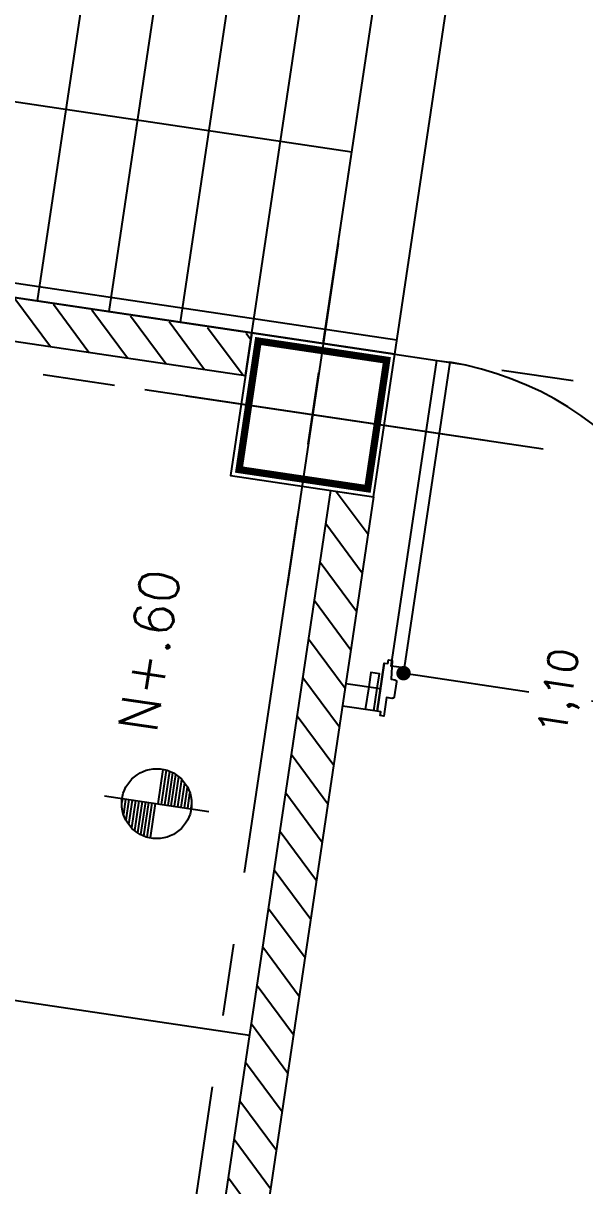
# Model space of a CAD drawing. Header units: millimetres. Extents: x 338 to 506, y 179 to 335.
# Drawn here: x 402.259 to 404.204, y 248.179 to 252.203 of the extents above; entities that cross this region are included whole.
import ezdxf
from ezdxf.enums import TextEntityAlignment as Align

# ---------------------------------------------------------------- set-up
doc = ezdxf.new("R2010")
doc.units = ezdxf.units.MM
for name, pattern in [('CACHE', [0.375, 0.25, -0.125]), ('CENTER', [2, 1.25, -0.25, 0.25, -0.25]), ('DASHED2', [0.375, 0.25, -0.125])]:
    doc.linetypes.add(name, pattern=pattern)
for name, color, linetype in [('7-COTAS', 30, 'Continuous'), ('COLUMNAS', 252, 'Continuous'), ('CUBIERTA', 254, 'Continuous'), ('EJES-COLUMNAS', 3, 'CENTER'), ('EJES_DE_COLUMNA', 255, 'DASHED2'), ('MUROS', 32, 'Continuous'), ('PISO', 253, 'Continuous'), ('PUERTAS', 5, 'Continuous'), ('REJAS', 151, 'Continuous'), ('TEXTO', 7, 'Continuous'), ('TEXTOS', 7, 'Continuous')]:
    doc.layers.add(name, color=color, linetype=linetype)
doc.styles.add('NOTAS', font='simplex.shx')
doc.styles.get("Standard").update_dxf_attribs({"font": 'ARIALUNI.ttf'})
doc.dimstyles.new('ROMANS', dxfattribs={"dimtxt": 0.1, "dimasz": 0.05, "dimexe": 0.04, "dimexo": 0.5, "dimgap": 0.05, "dimtad": 1, "dimtih": 1, "dimtoh": 1, "dimdec": 4, "dimzin": 5, "dimdsep": 46, "dimtxsty": 'Standard', "dimsah": 1, "dimcen": 0.05, "dimse1": 1, "dimse2": 1, "dimclrd": 7, "dimclre": 7, "dimclrt": 7, "dimadec": 0, "dimazin": 0, "dimtfac": 1, "dimtdec": 4, "dimtix": 1, "dimtmove": 2, "dimatfit": 3, "dimfxl": 1, "dimtolj": 1, "dimarcsym": 0})

# ---------------------------------------------------------------- blocks, each defined once
blk = doc.blocks.new('PUERTA_1_80')
at = {"layer": 'PUERTAS'}
for points in [[(0.065, 0), (0.065, -0.01), (0.075, -0.01), (0.075, -0.02), (0.025, -0.025), (0.025, -0.035, -0.414214), (0.02, -0.04), (-0.02, -0.04, -0.414214), (-0.025, -0.035), (-0.025, -0.02), (-0.075, -0.02), (-0.075, -0.01), (-0.065, -0.01), (-0.065, 0), (0.065, 0), (-0.065, 0)], [(-0.065, -1.8), (-0.065, -1.79), (-0.075, -1.79), (-0.075, -1.78), (-0.025, -1.775), (-0.025, -1.765, -0.414214), (-0.02, -1.76), (0.02, -1.76, -0.414214), (0.025, -1.765), (0.025, -1.78), (0.075, -1.78), (0.075, -1.79), (0.065, -1.79), (0.065, -1.8), (-0.065, -1.8), (0.065, -1.8)]]:
    blk.add_lwpolyline(points, format="xyb", dxfattribs=at)
for points in [[(-0.885, -0.055), (-0.06, -0.055), (-0.06, -0.02), (-0.885, -0.02)], [(-0.885, -1.745), (-0.06, -1.745), (-0.06, -1.78), (-0.885, -1.78)]]:
    blk.add_lwpolyline(points, close=True, dxfattribs=at)
for centre, start, end in [((-0.0261, -0.0409), 180.9379, 269.9323), ((-0.0261, -1.7591), 90.0677, 179.0621)]:
    blk.add_arc(centre, 0.8591, start, end, dxfattribs=at)
blk = doc.blocks.new('_DOT')
at = {"color": 0, "linetype": 'ByBlock'}
blk.add_line((-0.5, 0), (-1, 0), dxfattribs=at)
at = {"color": 0, "linetype": 'ByBlock', "const_width": 0.5}
blk.add_lwpolyline([(-0.25, 0, 1), (0.25, 0, 1)], format="xyb", close=True, dxfattribs=at)
blk = doc.blocks.new('*U811')
at = {"layer": '7-COTAS', "color": 7, "style": 'NOTAS'}
blk.add_text('1,10', height=0.1, dxfattribs=at).set_placement((2961.6533, 1976.7109))
blk = doc.blocks.new('*D810')
at = {"layer": '7-COTAS', "color": 7, "transparency": 16777216}
for p, q in [((2961.7866, 1977.2494), (2961.7866, 1976.8609)), ((2961.7866, 1976.2533), (2961.7866, 1976.6419))]:
    blk.add_line(p, q, dxfattribs=at)
at = {"layer": 'DEFPOINTS', "color": 0, "transparency": 16777216}
for p in [(2961.8049, 1977.2994), (2961.7831, 1976.2033), (2961.7866, 1976.2033)]:
    blk.add_point(p, dxfattribs=at)
at = {"transparency": 16777216}
blk.add_blockref('*U811', (0, 0), dxfattribs=at)
at = {"layer": '7-COTAS', "color": 7, "transparency": 16777216, "xscale": 0.05, "yscale": 0.05, "zscale": 0.05}
for p, rotation in [((2961.7866, 1977.2994), 90), ((2961.7866, 1976.2033), 270)]:
    blk.add_blockref('_DOT', p, dxfattribs=dict(at, rotation=rotation))
blk = doc.blocks.new('ESCALERA-EMER')
blk.add_lwpolyline([(-1.93003, 2.68), (-1.93003, 6.1583), (-0.66518, 6.1583), (-0.66518, 2.10933)])
at = {"layer": 'MUROS'}
for p, q in [((-2.6, 3.68), (0, 3.68)), ((-2.6, 3.43), (0, 3.43)), ((-2.6, 3.18), (0, 3.18)), ((-2.6, 2.93), (0, 2.93)), ((-2.6, 2.68), (0, 2.68)), ((-2.6, 2.43), (0, 2.43))]:
    blk.add_line(p, q, dxfattribs=at)
at = {"layer": 'MUROS', "linetype": 'CACHE'}
blk.add_line((-2.6, 2.43), (-2.6, 0), dxfattribs=at)
at = {"layer": 'MUROS'}
for points in [[(0, 2.43), (0, 6.68), (-2.6, 6.68), (-2.6, 2.43)], [(-0.05, 2.43), (-0.05, 6.63), (-2.55, 6.63), (-2.55, 2.43)]]:
    blk.add_lwpolyline(points, dxfattribs=at)
blk = doc.blocks.new('*X84')
at = {"color": 0}
for p, q in [((2959.9696, 1972.9748), (2959.8196, 1972.8248)), ((2960.1043, 1972.9748), (2959.9543, 1972.8248)), ((2960.239, 1972.9748), (2960.089, 1972.8248)), ((2960.3737, 1972.9748), (2960.2237, 1972.8248)), ((2960.5084, 1972.9748), (2960.3584, 1972.8248)), ((2960.6431, 1972.9748), (2960.4931, 1972.8248)), ((2960.7778, 1972.9748), (2960.6278, 1972.8248)), ((2960.9125, 1972.9748), (2960.7625, 1972.8248)), ((2961.0472, 1972.9748), (2960.8972, 1972.8248)), ((2961.1819, 1972.9748), (2961.0319, 1972.8248)), ((2961.3166, 1972.9748), (2961.1666, 1972.8248)), ((2961.4513, 1972.9748), (2961.3013, 1972.8248)), ((2961.586, 1972.9748), (2961.436, 1972.8248)), ((2961.7207, 1972.9748), (2961.5707, 1972.8248)), ((2961.8554, 1972.9748), (2961.7054, 1972.8248)), ((2961.9901, 1972.9748), (2961.8401, 1972.8248)), ((2962.1248, 1972.9748), (2961.9748, 1972.8248)), ((2962.2595, 1972.9748), (2962.1095, 1972.8248)), ((2962.3749, 1972.9555), (2962.2442, 1972.8248))]:
    blk.add_line(p, q, dxfattribs=at)
blk = doc.blocks.new('*X91')
at = {"color": 0}
for p, q in [((2962.8728, 1974.6942), (2962.7267, 1974.5482)), ((2962.7554, 1974.7115), (2962.727, 1974.6831)), ((2962.8726, 1974.5593), (2962.7265, 1974.4132)), ((2962.8723, 1974.4244), (2962.7263, 1974.2783)), ((2962.8721, 1974.2895), (2962.726, 1974.1434)), ((2962.8719, 1974.1546), (2962.7258, 1974.0084)), ((2962.8717, 1974.0196), (2962.7256, 1973.8735)), ((2962.8715, 1973.8847), (2962.7254, 1973.7386)), ((2962.8713, 1973.7498), (2962.7251, 1973.6036)), ((2962.8711, 1973.6149), (2962.7249, 1973.4687)), ((2962.8709, 1973.48), (2962.7249, 1973.334)), ((2962.8707, 1973.3451), (2962.8509, 1973.3253))]:
    blk.add_line(p, q, dxfattribs=at)
blk = doc.blocks.new('SALON_MULTIPLE')
at = {"layer": 'MUROS'}
for p, q in [((2962.7249, 1974.8296), (2962.7249, 1973.32534)), ((2962.8749, 1973.32534), (2962.8749, 1974.8296)), ((2962.7249, 1973.32534), (2962.8749, 1973.32534))]:
    blk.add_line(p, q, dxfattribs=at)
blk.add_lwpolyline([(2961.62986, 1972.82483), (2955.3613, 1972.82483), (2955.3613, 1972.97483), (2962.3749, 1972.97483), (2962.3749, 1972.82483), (2961.8244, 1972.82483), (2961.8244, 1972.82483), (2961.62986, 1972.82483)], close=True, dxfattribs=at)
at = {"layer": 'PISO'}
blk.add_line((2960.46736, 1972.97534), (2960.46736, 1981.73534), dxfattribs=at)
at = {"layer": 'REJAS'}
blk.add_lwpolyline([(2961.72212, 1972.82483), (2961.72279, 1972.70385), (2961.64283, 1972.70385), (2961.64216, 1972.82483)], dxfattribs=at)
at = {"layer": 'REJAS', "linetype": 'Continuous'}
blk.add_lwpolyline([(2961.64245, 1972.71493), (2961.72241, 1972.71493), (2961.77245, 1972.71493), (2961.77245, 1972.74493), (2961.72241, 1972.74493), (2961.64245, 1972.74493)], dxfattribs=at)
at = {"layer": 'MUROS', "linetype": 'Continuous'}
for name in ['*X91', '*X84']:
    blk.add_blockref(name, (0, 0), dxfattribs=at)
blk = doc.blocks.new('*X741')
at = {"color": 0}
for p, q in [((3.3644, 4.875), (3.3824, 4.875)), ((3.3644, 4.86), (3.4337, 4.86)), ((3.3644, 4.845), (3.4583, 4.845)), ((3.3644, 4.83), (3.4758, 4.83)), ((3.3644, 4.815), (3.489, 4.815)), ((3.3644, 4.8), (3.4993, 4.8)), ((3.3644, 4.785), (3.5073, 4.785)), ((3.3644, 4.77), (3.5134, 4.77)), ((3.3644, 4.755), (3.5178, 4.755)), ((3.3644, 4.74), (3.5206, 4.74)), ((3.3644, 4.725), (3.522, 4.725))]:
    blk.add_line(p, q, dxfattribs=at)
blk = doc.blocks.new('*X740')
at = {"color": 0}
for p, q in [((3.3644, 4.875), (3.3824, 4.875)), ((3.3644, 4.86), (3.4337, 4.86)), ((3.3644, 4.845), (3.4583, 4.845)), ((3.3644, 4.83), (3.4758, 4.83)), ((3.3644, 4.815), (3.489, 4.815)), ((3.3644, 4.8), (3.4993, 4.8)), ((3.3644, 4.785), (3.5073, 4.785)), ((3.3644, 4.77), (3.5134, 4.77)), ((3.3644, 4.755), (3.5178, 4.755)), ((3.3644, 4.74), (3.5206, 4.74)), ((3.3644, 4.725), (3.522, 4.725))]:
    blk.add_line(p, q, dxfattribs=at)
blk = doc.blocks.new('EJES_ESTRUCTURALES')
at = {"layer": 'EJES_DE_COLUMNA', "color": 9, "linetype": 'CENTER'}
for p, q in [((701.07988, 131.2663), (701.07988, 199.7363)), ((661.47768, 188.07297), (759.37077, 188.07297))]:
    blk.add_line(p, q, dxfattribs=at)
blk = doc.blocks.new('COLUMNAS')
at = {"layer": 'COLUMNAS', "color": 6}
blk.add_lwpolyline([(-576.9526, 212.156), (-577.4526, 212.156), (-577.4526, 211.656), (-576.9526, 211.656), (-576.9526, 212.156)], dxfattribs=at)
at = {"layer": 'COLUMNAS', "color": 6, "const_width": 0.025}
blk.add_lwpolyline([(-577.4276, 211.6801), (-576.9776, 211.6801), (-576.9776, 212.1301), (-577.4276, 212.1301)], close=True, dxfattribs=at)
at = {"layer": 'EJES-COLUMNAS'}
for p, q in [((-577.2026, 211.2938), (-577.2026, 212.4938)), ((-577.2026, 211.2938), (-577.2026, 212.4938)), ((-576.6026, 211.906), (-577.8026, 211.906))]:
    blk.add_line(p, q, dxfattribs=at)
blk = doc.blocks.new('A$C7152A42C')
at = {"layer": 'TEXTOS'}
blk.add_line((68.4481, 93.30607), (68.4481, 92.94135), dxfattribs=at)
blk.add_circle((68.4481, 93.12371), 0.12099, dxfattribs=at)
at = {"layer": 'CUBIERTA'}
blk.add_blockref('COLUMNAS', (647.06158, -119.11823), dxfattribs=at)
at = {"layer": 'EJES_DE_COLUMNA'}
blk.add_blockref('EJES_ESTRUCTURALES', (-631.22088, -95.28525), dxfattribs=at)
at = {"layer": 'MUROS', "color": 4}
blk.add_blockref('SALON_MULTIPLE', (-2892.7659, -1880.28762), dxfattribs=at)
at = {"layer": 'MUROS'}
blk.add_blockref('ESCALERA-EMER', (72.709, 90.10772), dxfattribs=at)
at = {"layer": 'PUERTAS', "xscale": 1.296917673470812, "yscale": 1.296917673470812, "zscale": 1.296917673470812, "rotation": 180}
blk.add_blockref('PUERTA_1_80', (68.96123, 90.08178), dxfattribs=at)
at = {"layer": 'TEXTOS', "xscale": -0.767097312254375, "yscale": 0.767097312254375, "zscale": 0.767097312254375}
blk.add_blockref('*X741', (71.02893, 89.50432), dxfattribs=at)
at = {"layer": 'TEXTOS', "xscale": -0.767097312254375, "yscale": 0.767097312254375, "zscale": 0.767097312254375, "rotation": 180}
blk.add_blockref('*X740', (65.86727, 96.7431), dxfattribs=at)
at = {"layer": 'TEXTO', "style": 'NOTAS'}
blk.add_text('N+.60', height=0.135018, dxfattribs=at).set_placement((68.96801, 93.22721), align=Align.MIDDLE_CENTER)
at = {"layer": '7-COTAS'}
dim = blk.add_linear_dim(base=(69.02071, 91.24879), p1=(69.03905, 92.3449), p2=(69.01721, 91.24879), angle=90, dimstyle='ROMANS', dxfattribs=at)
dim.commit()
dim.dimension.update_dxf_attribs({"geometry": '*D810', "text_midpoint": (69.02071, 91.79684), "insert": (-2892.7659, -1884.95455)})

msp = doc.modelspace()

# ---------------------------------------------------------------- block references
at = {"layer": 'MUROS', "color": 32, "rotation": 81.53046525965426}
msp.add_blockref('A$C7152A42C', (484.7482, 168.0844), dxfattribs=at)

doc.saveas('drawing.dxf')
